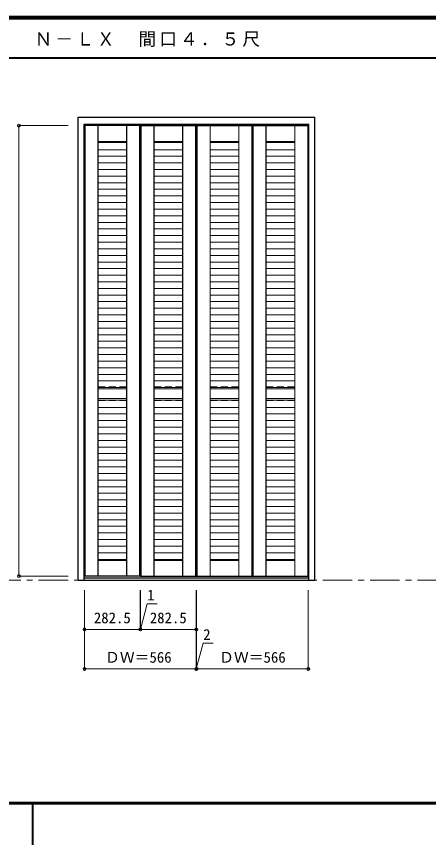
# Model space of a CAD drawing. Units: millimetres, scale not verified. Extents: x -6000 to 5700, y -4307 to 4260.
# Drawn here: x -562 to 1527, y 12 to 4175 of the extents above; entities that cross this region are included whole.
import ezdxf
from ezdxf.enums import TextEntityAlignment as Align

# ---------------------------------------------------------------- set-up
doc = ezdxf.new("R2010")
doc.units = ezdxf.units.MM
doc.header["$LTSCALE"] = 30
doc.header["$PDMODE"] = 32
doc.header["$PDSIZE"] = 15
doc.linetypes.add('CHAIN1', pattern=[8, 5, -1, 1, -1])
doc.linetypes.add('DASHED1', pattern=[1.8, 1.2, -0.6])
for name, color, linetype, lineweight in [('0-1_通り芯', 7, 'CHAIN1', 18), ('0-2_扉', 3, 'Continuous', 25), ('0-3_仕上げ', 7, 'Continuous', 18), ('0-4_枠', 3, 'Continuous', 25), ('0-B_寸法', 4, 'Continuous', 9), ('F-1_枠', 6, 'Continuous', 40)]:
    doc.layers.add(name, color=color, linetype=linetype, lineweight=lineweight)
doc.layers.add('0-A_文字', color=7, linetype='Continuous')
doc.styles.add('ＭＳ ゴシック', font='')
doc.styles.get('ＭＳ ゴシック').set_extended_font_data('MS Gothic')

msp = doc.modelspace()

# ---------------------------------------------------------------- linework, layer by layer
at = {"layer": '0-1_通り芯'}
msp.add_line((-5490, 1317), (5690, 1317), dxfattribs=at)
at = {"layer": '0-2_扉'}
for p, q in [((-217, 3621.5), (-217, 1337.5)), ((65.5, 3621.5), (-217, 3621.5)), ((65.5, 3621.5), (65.5, 1337.5)), ((66.5, 3621.5), (66.5, 1337.5)), ((66.5, 3621.5), (349, 3621.5)), ((349, 3621.5), (349, 1337.5)), ((351, 3621.5), (351, 1337.5)), ((351, 3621.5), (633.5, 3621.5)), ((633.5, 3621.5), (633.5, 1337.5)), ((634.5, 3621.5), (634.5, 1337.5)), ((634.5, 3621.5), (917, 3621.5)), ((917, 3621.5), (917, 1337.5)), ((65.5, 1337.5), (-217, 1337.5)), ((66.5, 1337.5), (349, 1337.5)), ((351, 1337.5), (633.5, 1337.5)), ((634.5, 1337.5), (917, 1337.5))]:
    msp.add_line(p, q, dxfattribs=at)
at = {"layer": '0-3_仕上げ'}
for p, q in [((-214, 3621.5), (-214, 1337.5)), ((-149, 3621.5), (-149, 1337.5)), ((-148, 3621.5), (-148, 1337.5)), ((-3.5, 1337.5), (-3.5, 3621.5)), ((-2.5, 1337.5), (-2.5, 3621.5)), ((62.5, 3621.5), (62.5, 1337.5)), ((65.5, 1337.5), (65.5, 3621.5)), ((69.5, 3621.5), (69.5, 1337.5)), ((134.5, 3621.5), (134.5, 1337.5)), ((135.5, 3621.5), (135.5, 1337.5)), ((280, 1337.5), (280, 3621.5)), ((281, 1337.5), (281, 3621.5)), ((346, 3621.5), (346, 1337.5)), ((349, 1337.5), (349, 3621.5)), ((354, 3621.5), (354, 1337.5)), ((419, 3621.5), (419, 1337.5)), ((420, 3621.5), (420, 1337.5)), ((564.5, 1337.5), (564.5, 3621.5)), ((565.5, 1337.5), (565.5, 3621.5)), ((630.5, 3621.5), (630.5, 1337.5)), ((633.5, 1337.5), (633.5, 3621.5)), ((637.5, 3621.5), (637.5, 1337.5)), ((702.5, 3621.5), (702.5, 1337.5)), ((703.5, 3621.5), (703.5, 1337.5)), ((848, 1337.5), (848, 3621.5)), ((849, 1337.5), (849, 3621.5)), ((914, 3621.5), (914, 1337.5)), ((917, 1337.5), (917, 3621.5)), ((-3.5, 3541.5), (-148, 3541.5)), ((280, 3541.5), (135.5, 3541.5)), ((564.5, 3541.5), (420, 3541.5)), ((848, 3541.5), (703.5, 3541.5)), ((-3.5, 3538.5), (-148, 3538.5)), ((-148, 3535.54), (-3.5, 3535.54)), ((-3.5, 3499.47), (-148, 3499.47)), ((280, 3538.5), (135.5, 3538.5)), ((135.5, 3535.54), (280, 3535.54)), ((280, 3499.47), (135.5, 3499.47)), ((564.5, 3538.5), (420, 3538.5)), ((420, 3535.54), (564.5, 3535.54)), ((564.5, 3499.47), (420, 3499.47)), ((848, 3538.5), (703.5, 3538.5)), ((703.5, 3535.54), (848, 3535.54)), ((848, 3499.47), (703.5, 3499.47)), ((-3.5, 3465.97), (-148, 3465.97)), ((280, 3465.97), (135.5, 3465.97)), ((564.5, 3465.97), (420, 3465.97)), ((848, 3465.97), (703.5, 3465.97)), ((-3.5, 3432.47), (-148, 3432.47)), ((280, 3432.47), (135.5, 3432.47)), ((564.5, 3432.47), (420, 3432.47)), ((848, 3432.47), (703.5, 3432.47)), ((-3.5, 3398.97), (-148, 3398.97)), ((280, 3398.97), (135.5, 3398.97)), ((564.5, 3398.97), (420, 3398.97)), ((848, 3398.97), (703.5, 3398.97)), ((-3.5, 3365.47), (-148, 3365.47)), ((-3.5, 3331.97), (-148, 3331.97)), ((280, 3365.47), (135.5, 3365.47)), ((280, 3331.97), (135.5, 3331.97)), ((564.5, 3365.47), (420, 3365.47)), ((564.5, 3331.97), (420, 3331.97)), ((848, 3365.47), (703.5, 3365.47)), ((848, 3331.97), (703.5, 3331.97)), ((-3.5, 3298.47), (-148, 3298.47)), ((280, 3298.47), (135.5, 3298.47)), ((564.5, 3298.47), (420, 3298.47)), ((848, 3298.47), (703.5, 3298.47)), ((-3.5, 3264.97), (-148, 3264.97)), ((280, 3264.97), (135.5, 3264.97)), ((564.5, 3264.97), (420, 3264.97)), ((848, 3264.97), (703.5, 3264.97)), ((-3.5, 3231.47), (-148, 3231.47)), ((280, 3231.47), (135.5, 3231.47)), ((564.5, 3231.47), (420, 3231.47)), ((848, 3231.47), (703.5, 3231.47)), ((-3.5, 3197.97), (-148, 3197.97)), ((-3.5, 3164.47), (-148, 3164.47)), ((280, 3197.97), (135.5, 3197.97)), ((280, 3164.47), (135.5, 3164.47)), ((564.5, 3197.97), (420, 3197.97)), ((564.5, 3164.47), (420, 3164.47)), ((848, 3197.97), (703.5, 3197.97)), ((848, 3164.47), (703.5, 3164.47)), ((-3.5, 3130.97), (-148, 3130.97)), ((280, 3130.97), (135.5, 3130.97)), ((564.5, 3130.97), (420, 3130.97)), ((848, 3130.97), (703.5, 3130.97)), ((-3.5, 3097.47), (-148, 3097.47)), ((280, 3097.47), (135.5, 3097.47)), ((564.5, 3097.47), (420, 3097.47)), ((848, 3097.47), (703.5, 3097.47)), ((-3.5, 3063.97), (-148, 3063.97)), ((280, 3063.97), (135.5, 3063.97)), ((564.5, 3063.97), (420, 3063.97)), ((848, 3063.97), (703.5, 3063.97)), ((-3.5, 3030.47), (-148, 3030.47)), ((280, 3030.47), (135.5, 3030.47)), ((564.5, 3030.47), (420, 3030.47)), ((848, 3030.47), (703.5, 3030.47)), ((-3.5, 2996.97), (-148, 2996.97)), ((-3.5, 2963.47), (-148, 2963.47)), ((280, 2996.97), (135.5, 2996.97)), ((280, 2963.47), (135.5, 2963.47)), ((564.5, 2996.97), (420, 2996.97)), ((564.5, 2963.47), (420, 2963.47)), ((848, 2996.97), (703.5, 2996.97)), ((848, 2963.47), (703.5, 2963.47)), ((-3.5, 2929.97), (-148, 2929.97)), ((280, 2929.97), (135.5, 2929.97)), ((564.5, 2929.97), (420, 2929.97)), ((848, 2929.97), (703.5, 2929.97)), ((-3.5, 2896.47), (-148, 2896.47)), ((280, 2896.47), (135.5, 2896.47)), ((564.5, 2896.47), (420, 2896.47)), ((848, 2896.47), (703.5, 2896.47)), ((-3.5, 2862.97), (-148, 2862.97)), ((280, 2862.97), (135.5, 2862.97)), ((564.5, 2862.97), (420, 2862.97)), ((848, 2862.97), (703.5, 2862.97)), ((-3.5, 2829.47), (-148, 2829.47)), ((-3.5, 2795.97), (-148, 2795.97)), ((280, 2829.47), (135.5, 2829.47)), ((280, 2795.97), (135.5, 2795.97)), ((564.5, 2829.47), (420, 2829.47)), ((564.5, 2795.97), (420, 2795.97)), ((848, 2829.47), (703.5, 2829.47)), ((848, 2795.97), (703.5, 2795.97)), ((-3.5, 2762.47), (-148, 2762.47)), ((280, 2762.47), (135.5, 2762.47)), ((564.5, 2762.47), (420, 2762.47)), ((848, 2762.47), (703.5, 2762.47)), ((-3.5, 2728.97), (-148, 2728.97)), ((280, 2728.97), (135.5, 2728.97)), ((564.5, 2728.97), (420, 2728.97)), ((848, 2728.97), (703.5, 2728.97)), ((-3.5, 2695.47), (-148, 2695.47)), ((280, 2695.47), (135.5, 2695.47)), ((564.5, 2695.47), (420, 2695.47)), ((848, 2695.47), (703.5, 2695.47)), ((-3.5, 2661.97), (-148, 2661.97)), ((-3.5, 2628.47), (-148, 2628.47)), ((280, 2661.97), (135.5, 2661.97)), ((280, 2628.47), (135.5, 2628.47)), ((564.5, 2661.97), (420, 2661.97)), ((564.5, 2628.47), (420, 2628.47)), ((848, 2661.97), (703.5, 2661.97)), ((848, 2628.47), (703.5, 2628.47)), ((-3.5, 2594.97), (-148, 2594.97)), ((280, 2594.97), (135.5, 2594.97)), ((564.5, 2594.97), (420, 2594.97)), ((848, 2594.97), (703.5, 2594.97)), ((-3.5, 2561.47), (-148, 2561.47)), ((280, 2561.47), (135.5, 2561.47)), ((564.5, 2561.47), (420, 2561.47)), ((848, 2561.47), (703.5, 2561.47)), ((-3.5, 2527.97), (-148, 2527.97)), ((280, 2527.97), (135.5, 2527.97)), ((564.5, 2527.97), (420, 2527.97)), ((848, 2527.97), (703.5, 2527.97)), ((-3.5, 2494.47), (-148, 2494.47)), ((-3.5, 2460.97), (-148, 2460.97)), ((280, 2494.47), (135.5, 2494.47)), ((280, 2460.97), (135.5, 2460.97)), ((564.5, 2494.47), (420, 2494.47)), ((564.5, 2460.97), (420, 2460.97)), ((848, 2494.47), (703.5, 2494.47)), ((848, 2460.97), (703.5, 2460.97)), ((-3.5, 2427.47), (-148, 2427.47)), ((280, 2427.47), (135.5, 2427.47)), ((564.5, 2427.47), (420, 2427.47)), ((848, 2427.47), (703.5, 2427.47)), ((-3.5, 2393.97), (-148, 2393.97)), ((280, 2393.97), (135.5, 2393.97)), ((564.5, 2393.97), (420, 2393.97)), ((848, 2393.97), (703.5, 2393.97)), ((-3.5, 2360.47), (-148, 2360.47)), ((280, 2360.47), (135.5, 2360.47)), ((564.5, 2360.47), (420, 2360.47)), ((848, 2360.47), (703.5, 2360.47)), ((-3.5, 2326.97), (-148, 2326.97)), ((-3.5, 2293.47), (-148, 2293.47)), ((280, 2326.97), (135.5, 2326.97)), ((280, 2293.47), (135.5, 2293.47)), ((564.5, 2326.97), (420, 2326.97)), ((564.5, 2293.47), (420, 2293.47)), ((848, 2326.97), (703.5, 2326.97)), ((848, 2293.47), (703.5, 2293.47)), ((-148, 2287.5), (-3.5, 2287.5)), ((135.5, 2287.5), (280, 2287.5)), ((420, 2287.5), (564.5, 2287.5)), ((703.5, 2287.5), (848, 2287.5)), ((-148, 2238.09), (-3.5, 2238.09)), ((-148, 2229.04), (-3.5, 2229.04)), ((135.5, 2238.09), (280, 2238.09)), ((135.5, 2229.04), (280, 2229.04)), ((420, 2238.09), (564.5, 2238.09)), ((420, 2229.04), (564.5, 2229.04)), ((703.5, 2238.09), (848, 2238.09)), ((703.5, 2229.04), (848, 2229.04)), ((-148, 2192.96), (-3.5, 2192.96)), ((135.5, 2192.96), (280, 2192.96)), ((420, 2192.96), (564.5, 2192.96)), ((703.5, 2192.96), (848, 2192.96)), ((-148, 2159.46), (-3.5, 2159.46)), ((-148, 2125.96), (-3.5, 2125.96)), ((135.5, 2159.46), (280, 2159.46)), ((135.5, 2125.96), (280, 2125.96)), ((420, 2159.46), (564.5, 2159.46)), ((420, 2125.96), (564.5, 2125.96)), ((703.5, 2159.46), (848, 2159.46)), ((703.5, 2125.96), (848, 2125.96)), ((-148, 2092.47), (-3.5, 2092.47)), ((135.5, 2092.47), (280, 2092.47)), ((420, 2092.47), (564.5, 2092.47)), ((703.5, 2092.47), (848, 2092.47)), ((-148, 2058.96), (-3.5, 2058.96)), ((135.5, 2058.96), (280, 2058.96)), ((420, 2058.96), (564.5, 2058.96)), ((703.5, 2058.96), (848, 2058.96)), ((-148, 2025.46), (-3.5, 2025.46)), ((135.5, 2025.46), (280, 2025.46)), ((420, 2025.46), (564.5, 2025.46)), ((703.5, 2025.46), (848, 2025.46)), ((-148, 1991.96), (-3.5, 1991.96)), ((-148, 1958.46), (-3.5, 1958.46)), ((135.5, 1991.96), (280, 1991.96)), ((135.5, 1958.46), (280, 1958.46)), ((420, 1991.96), (564.5, 1991.96)), ((420, 1958.46), (564.5, 1958.46)), ((703.5, 1991.96), (848, 1991.96)), ((703.5, 1958.46), (848, 1958.46)), ((-148, 1924.96), (-3.5, 1924.96)), ((135.5, 1924.96), (280, 1924.96)), ((420, 1924.96), (564.5, 1924.96)), ((703.5, 1924.96), (848, 1924.96)), ((-148, 1891.46), (-3.5, 1891.46)), ((135.5, 1891.46), (280, 1891.46)), ((420, 1891.46), (564.5, 1891.46)), ((703.5, 1891.46), (848, 1891.46)), ((-148, 1857.96), (-3.5, 1857.96)), ((135.5, 1857.96), (280, 1857.96)), ((420, 1857.96), (564.5, 1857.96)), ((703.5, 1857.96), (848, 1857.96)), ((-148, 1824.46), (-3.5, 1824.46)), ((-148, 1790.96), (-3.5, 1790.96)), ((135.5, 1824.46), (280, 1824.46)), ((135.5, 1790.96), (280, 1790.96)), ((420, 1824.46), (564.5, 1824.46)), ((420, 1790.96), (564.5, 1790.96)), ((703.5, 1824.46), (848, 1824.46)), ((703.5, 1790.96), (848, 1790.96)), ((-148, 1757.46), (-3.5, 1757.46)), ((135.5, 1757.46), (280, 1757.46)), ((420, 1757.46), (564.5, 1757.46)), ((703.5, 1757.46), (848, 1757.46)), ((-148, 1723.96), (-3.5, 1723.96)), ((135.5, 1723.96), (280, 1723.96)), ((420, 1723.96), (564.5, 1723.96)), ((703.5, 1723.96), (848, 1723.96)), ((-148, 1690.46), (-3.5, 1690.46)), ((135.5, 1690.46), (280, 1690.46)), ((420, 1690.46), (564.5, 1690.46)), ((703.5, 1690.46), (848, 1690.46)), ((-148, 1656.96), (-3.5, 1656.96)), ((135.5, 1656.96), (280, 1656.96)), ((420, 1656.96), (564.5, 1656.96)), ((703.5, 1656.96), (848, 1656.96)), ((-148, 1623.46), (-3.5, 1623.46)), ((-148, 1589.97), (-3.5, 1589.97)), ((135.5, 1623.46), (280, 1623.46)), ((135.5, 1589.97), (280, 1589.97)), ((420, 1623.46), (564.5, 1623.46)), ((420, 1589.97), (564.5, 1589.97)), ((703.5, 1623.46), (848, 1623.46)), ((703.5, 1589.97), (848, 1589.97)), ((-148, 1556.46), (-3.5, 1556.46)), ((135.5, 1556.46), (280, 1556.46)), ((420, 1556.46), (564.5, 1556.46)), ((703.5, 1556.46), (848, 1556.46)), ((-148, 1522.96), (-3.5, 1522.96)), ((135.5, 1522.96), (280, 1522.96)), ((420, 1522.96), (564.5, 1522.96)), ((703.5, 1522.96), (848, 1522.96)), ((-148, 1489.46), (-3.5, 1489.46)), ((135.5, 1489.46), (280, 1489.46)), ((420, 1489.46), (564.5, 1489.46)), ((703.5, 1489.46), (848, 1489.46)), ((-148, 1455.96), (-3.5, 1455.96)), ((-148, 1422.46), (-3.5, 1422.46)), ((-148, 1420.5), (-3.5, 1420.5)), ((-148, 1417.5), (-3.5, 1417.5)), ((135.5, 1455.96), (280, 1455.96)), ((135.5, 1422.46), (280, 1422.46)), ((135.5, 1420.5), (280, 1420.5)), ((135.5, 1417.5), (280, 1417.5)), ((420, 1455.96), (564.5, 1455.96)), ((420, 1422.46), (564.5, 1422.46)), ((420, 1420.5), (564.5, 1420.5)), ((420, 1417.5), (564.5, 1417.5)), ((703.5, 1455.96), (848, 1455.96)), ((703.5, 1422.46), (848, 1422.46)), ((703.5, 1420.5), (848, 1420.5)), ((703.5, 1417.5), (848, 1417.5))]:
    msp.add_line(p, q, dxfattribs=at)
at = {"layer": '0-3_仕上げ', "linetype": 'DASHED1'}
for p, q in [((-148, 2297.83), (-3.5, 2297.83)), ((135.5, 2297.83), (280, 2297.83)), ((420, 2297.83), (564.5, 2297.83)), ((703.5, 2297.83), (848, 2297.83)), ((-148, 2227.83), (-3.5, 2227.83)), ((135.5, 2227.83), (280, 2227.83)), ((420, 2227.83), (564.5, 2227.83)), ((703.5, 2227.83), (848, 2227.83))]:
    msp.add_line(p, q, dxfattribs=at)
at = {"layer": '0-4_枠'}
for p, q in [((-249.5, 1317), (-249.5, 3665)), ((-249.5, 3665), (949.5, 3665)), ((949.5, 1317), (949.5, 3665)), ((-219.5, 1317), (-219.5, 3629)), ((-219.5, 3629), (919.5, 3629)), ((919.5, 1317), (919.5, 3629)), ((-249.5, 1317), (949.5, 1317)), ((-219.5, 1329), (919.5, 1329))]:
    msp.add_line(p, q, dxfattribs=at)
at = {"layer": '0-B_寸法'}
for p, q in [((-549.5, 3621.5), (-549.5, 1337.5)), ((-549.5, 3621.5), (-299.5, 3621.5)), ((-549.5, 1337.5), (-299.5, 1337.5)), ((-217, 867), (-217, 1267)), ((65.5, 1067), (65.5, 1267)), ((66.5, 1067), (66.5, 1267)), ((66, 1067), (100.95, 1197.43)), ((100.95, 1197.43), (151.73, 1197.43)), ((-217, 1067), (65.5, 1067)), ((65.5, 1067), (66.5, 1067)), ((66.5, 1067), (349, 1067)), ((-217, 867), (349, 867))]:
    msp.add_line(p, q, dxfattribs=at)
for points in [[(349, 867), (349, 1067), (349, 1267)], [(349, 867), (351, 867), (351, 1267)], [(351, 867), (917, 867), (917, 1267)], [(349.5, 867), (384.45, 997.43), (435.23, 997.43)]]:
    msp.add_lwpolyline(points, dxfattribs=at)
at = {"layer": '0-B_寸法', "color": 7}
for p in [(-549.5, 3621.5), (-549.5, 1337.5), (-217, 1067), (65.5, 1067), (66.5, 1067), (349, 1067), (-217, 867), (349, 867), (351, 867), (917, 867)]:
    msp.add_point(p, dxfattribs=at)
at = {"layer": 'F-1_枠'}
for p, q in [((-6000, 4175), (5700, 4175)), ((-6000, 4170), (5700, 4170)), ((-6000, 4165), (5700, 4165)), ((-6000, 3965), (5700, 3965)), ((-6000, 190.5), (5700, 190.5)), ((-6000, 187.5), (5700, 187.5)), ((-6000, 184.5), (5700, 184.5)), ((-478.47, -3790), (-478.47, 190.5))]:
    msp.add_line(p, q, dxfattribs=at)

# ---------------------------------------------------------------- texts
at = {"layer": '0-A_文字', "insert": (-470, 4020), "char_height": 65.98, "attachment_point": 7, "style": 'ＭＳ ゴシック'}
msp.add_mtext('\\T1.17;Ｎ－ＬＸ\u3000間口４．５尺', dxfattribs=at)
at = {"layer": '0-B_寸法', "color": 7, "style": 'ＭＳ ゴシック'}
for s, p in [('1', (100.95, 1197.43)), ('282.5', (-169.5, 1082)), ('282.5', (114, 1082)), ('2', (384.45, 997.43)), ('ＤＷ＝566', (-112.75, 882)), ('ＤＷ＝566', (465.25, 882))]:
    msp.add_text(s, height=54.99, dxfattribs=at).set_placement(p, align=Align.BOTTOM_LEFT)

doc.saveas('drawing.dxf')
